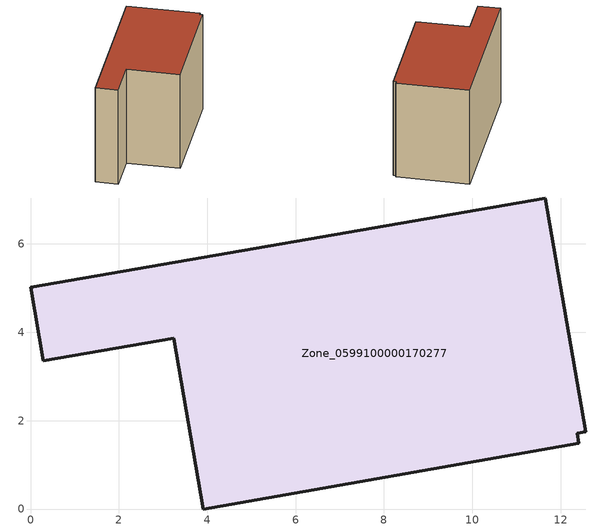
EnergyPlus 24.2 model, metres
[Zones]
Zone_0599100000170277
 floor ground (C_G): 12.38,1.71 12.41,1.49 3.91,0 3.24,3.87 0.29,3.36 0,5.02 11.66,7.04 12.57,1.75 z0
 wall outside (C_F): 11.66,7.04 0,5.02 0.29,3.36 3.24,3.87 3.91,0 12.41,1.49 12.38,1.71 12.57,1.75 11.66,7.04 z0:7.77
 roof outside (C_R): 12.38,1.71 12.57,1.75 11.66,7.04 0,5.02 0.29,3.36 3.24,3.87 3.91,0 12.41,1.49 z7.77
[BUILDING]
Pand.0599100000170277: North Axis=0; Terrain=City; Loads Convergence Tolerance Value=0.04; Temperature Convergence Tolerance Value=0.4; Solar Distribution=FullExterior; Maximum Number of Warmup Days=25; Minimum Number of Warmup Days=1
[Site:Location]
Rotterdam.The.Hague.AP_ZH_NLD Design_Conditions: Latitude=51.96; Longitude=4.45; Time Zone=1; Elevation=-4.5
[SITE:GROUNDTEMPERATURE:BUILDINGSURFACE]
18, 18, 18, 18, 18, 18, 18, 18, 18, 18, 18, 18
[MATERIAL] Thermal Absorptance=0.9; Solar Absorptance=0.7; Visible Absorptance=0.7
Name | Roughness | Thickness | Conductivity | Density | Specific Heat
G.TC.1975-1991 | MediumSmooth | 0.15 | 0.288461 | 540 | 1210
F.TC.1975-1991 | Rough | 0.3 | 0.230769 | 1920 | 840
R.TC.1975-1991 | MediumRough | 0.2 | 0.153846 | 1500 | 1000
[CONSTRUCTION]
C_G: G.TC.1975-1991
C_F: F.TC.1975-1991
C_R: R.TC.1975-1991
[ZONE]
Zone_0599100000170277: Type=1; Multiplier=1; Ceiling Height=Autocalculate; Volume=Autocalculate; Floor Area=autocalculate; Part of Total Floor Area=Yes
[ZONEINFILTRATION:DESIGNFLOWRATE]
Infil_Zone_0599100000170277: Zone or ZoneList or Space or SpaceList=Zone_0599100000170277; Schedule=AlwaysOn; Design Flow Rate Calculation Method=Flow/Area; Flow Rate per Floor Area=0.003; Constant Term Coefficient=1; Temperature Term Coefficient=0; Velocity Term Coefficient=0; Velocity Squared Term Coefficient=0
[HVACTEMPLATE:ZONE:IDEALLOADSAIRSYSTEM]
Zone_0599100000170277: Maximum Heating Supply Air Temperature=50; Minimum Cooling Supply Air Temperature=13; Maximum Heating Supply Air Humidity Ratio=0.0156; Minimum Cooling Supply Air Humidity Ratio=0.0077; Heating Limit=NoLimit; Cooling Limit=NoLimit; Dehumidification Control Type=ConstantSensibleHeatRatio; Cooling Sensible Heat Ratio=0.7; Dehumidification Setpoint=60; Humidification Control Type=None; Humidification Setpoint=30; Outdoor Air Method=None; Outdoor Air Flow Rate per Person=0.00944; Outdoor Air Flow Rate per Zone Floor Area=0; Outdoor Air Flow Rate per Zone=0; Demand Controlled Ventilation Type=None; Outdoor Air Economizer Type=NoEconomizer; Heat Recovery Type=None; Sensible Heat Recovery Effectiveness=0.7; Latent Heat Recovery Effectiveness=0.65
[ZONECONTROL:THERMOSTAT]
ThermostatControl_Zone_0599100000170277: Zone or ZoneList=Zone_0599100000170277; Control Type Schedule=DualSetpointControlType; Control 1=Thermostat_Zone_0599100000170277; Temperature Difference Between Cutout And Setpoint=0
[THERMOSTATSETPOINT:DUALSETPOINT]
Thermostat_Zone_0599100000170277: Heating Setpoint Temperature Schedule=HeatingSetpoint_Zone_0599100000170277; Cooling Setpoint Temperature Schedule=CoolingSetpoint_Zone_0599100000170277
[SCHEDULE:COMPACT]
HeatingSetpoint_Zone_0599100000170277: Through: 12/31, For: AllDays, Until: 24:00, 21
CoolingSetpoint_Zone_0599100000170277: Through: 12/31, For: AllDays, Until: 24:00, 24
DualSetpointControlType: Through: 12/31, For: AllDays, Until: 24:00, 4
AlwaysOn: Through: 12/31, For: AllDays, Until: 24:00, 1
